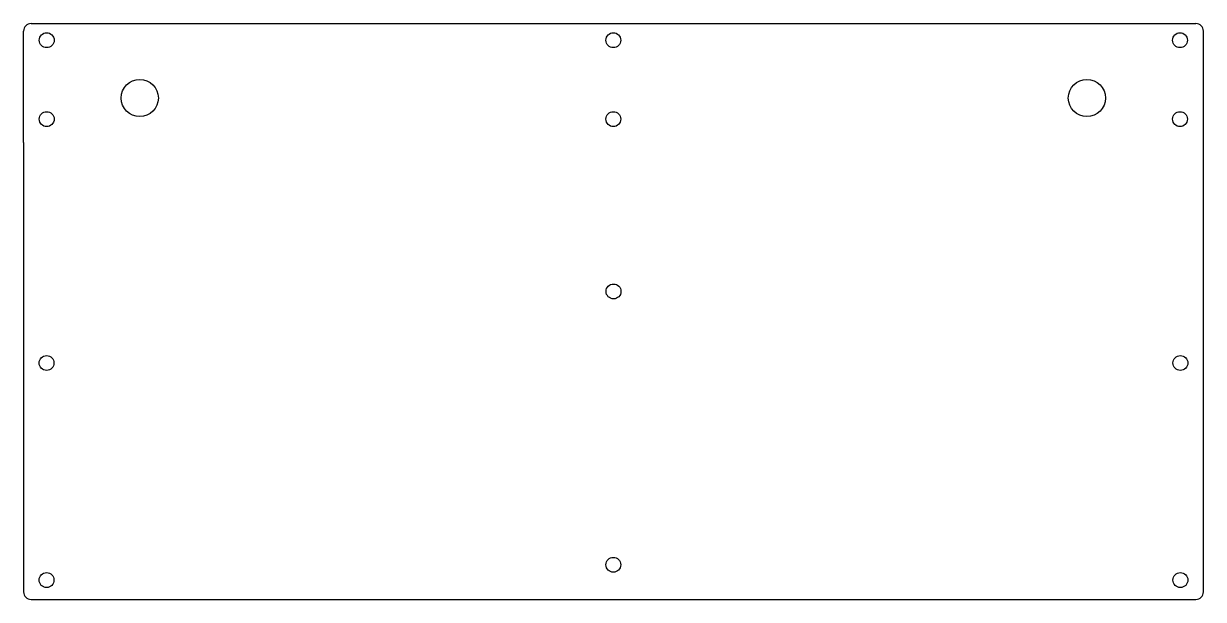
# Model space of a CAD drawing. Header units: millimetres. Extents: x 0 to 317, y 0 to 155.
import ezdxf

# ---------------------------------------------------------------- set-up
doc = ezdxf.new("R2010")
doc.units = ezdxf.units.MM
doc.header["$MEASUREMENT"] = 0

msp = doc.modelspace()

# ---------------------------------------------------------------- linework, layer by layer
at = {"linetype": 'Continuous'}
for p, q in [((0.17, 124.69), (0.17, 152.69)), ((317.45, 122.69), (317.45, 152.69)), ((0.17, 122.69), (0.17, 91.88)), ((317.45, 115.69), (317.45, 122.69)), ((317.45, 1.92), (317.45, 115.69)), ((2.17, -0.08), (315.45, -0.08))]:
    msp.add_line(p, q, dxfattribs=at)
for p, q in [((2.17, 154.69), (315.45, 154.69)), ((0.17, 122.69), (0.17, 124.69)), ((0.17, 91.88), (0.17, 1.92))]:
    msp.add_line(p, q)
for centre, radius in [((6.39, 150.24), 2), ((158.77, 150.24), 2), ((311.15, 150.24), 2), ((31.41, 134.69), 5), ((286.12, 134.69), 5), ((6.39, 129.01), 2), ((158.77, 129.01), 2), ((311.15, 129.01), 2), ((158.81, 82.69), 2), ((6.34, 63.47), 2), ((311.27, 63.47), 2), ((158.77, 9.22), 2), ((6.34, 5.11), 2), ((311.27, 5.11), 2)]:
    msp.add_circle(centre, radius)
for centre, start, end in [((2.17, 152.69), 90, 180), ((315.45, 152.69), 0, 90), ((2.17, 1.92), 180, 270), ((315.45, 1.92), 270, 0)]:
    msp.add_arc(centre, 2, start, end, dxfattribs=at)

doc.saveas('drawing.dxf')
